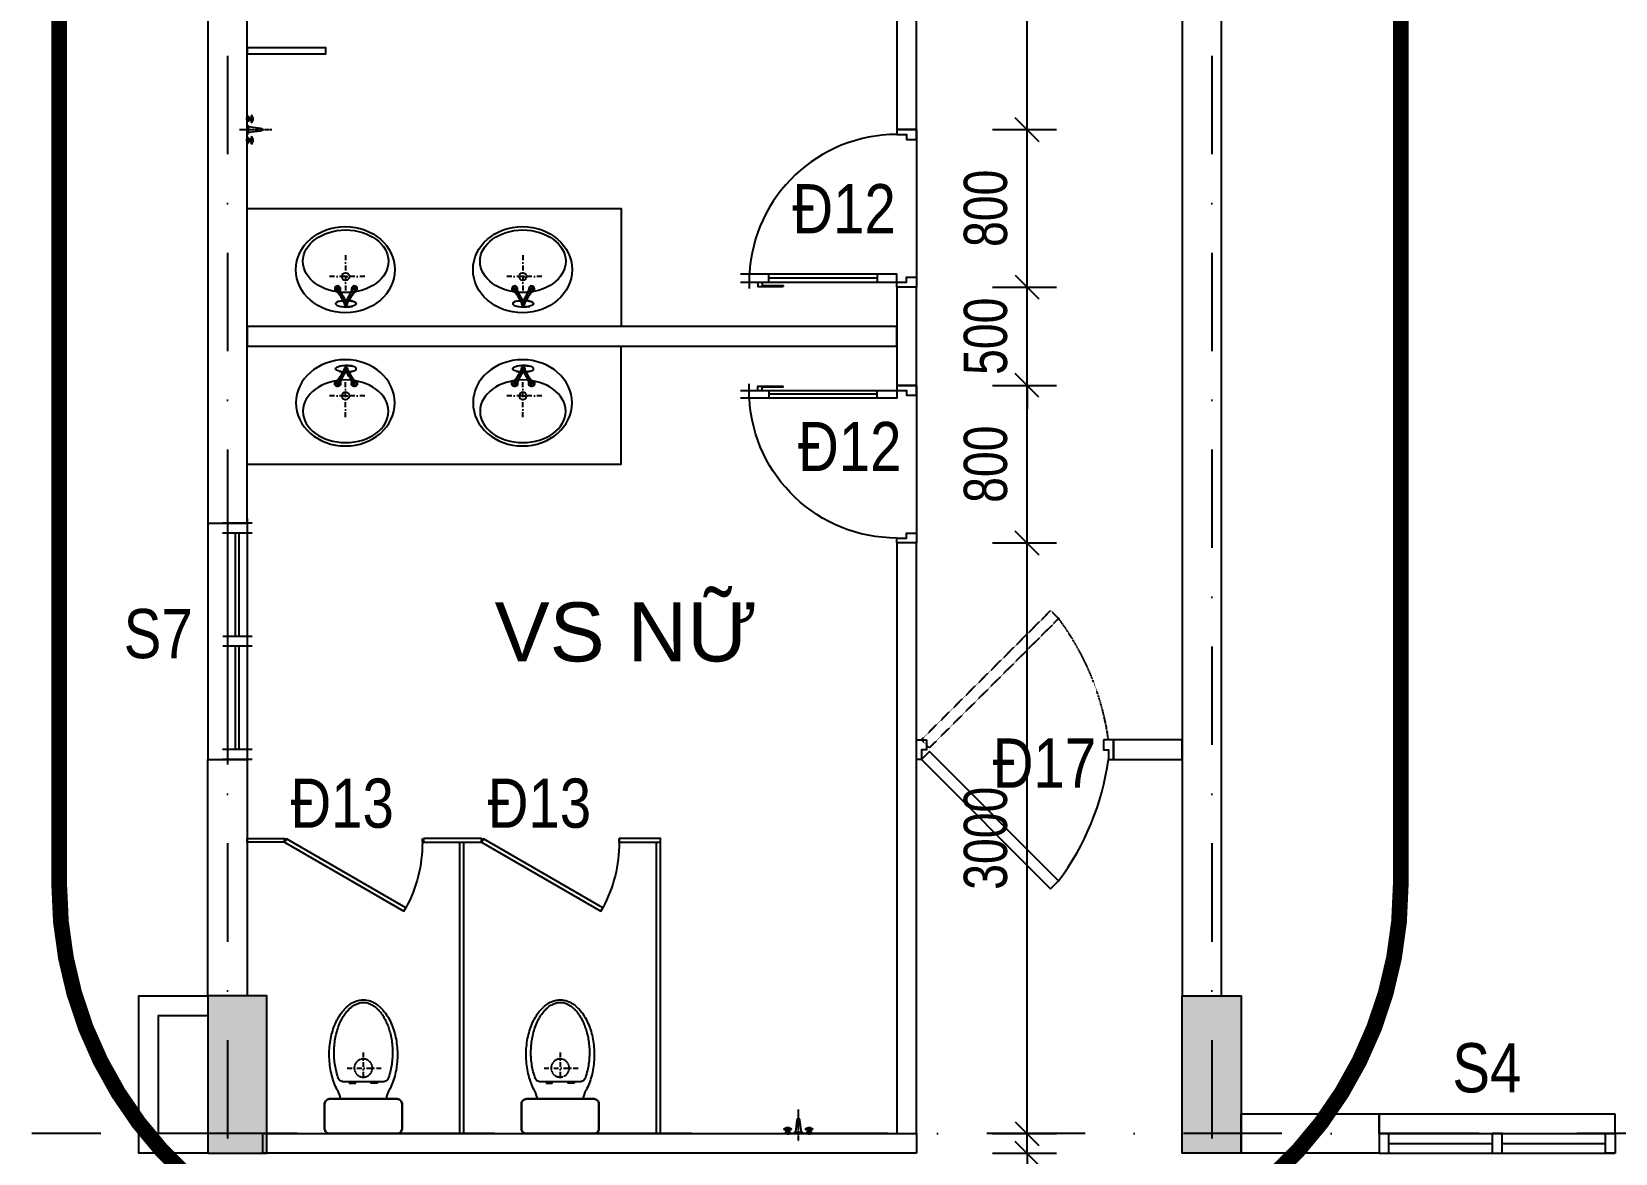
# Model space of a CAD drawing. Header units: millimetres. Extents: x -9574 to 115615, y -25569 to 161230.
# Drawn here: x -995 to 7050, y 11400 to 17098 of the extents above; entities that cross this region are included whole.
import ezdxf

# ---------------------------------------------------------------- set-up
doc = ezdxf.new("R2010")
doc.units = ezdxf.units.MM
for name, pattern in [('KHOANH CT TM-T2-VS1 2$0$HIDDEN', [9.525, 6.35, -3.175]), ('luoi  H3$0$DASHDOT2', [0.5, 0.25, -0.125, 0, -0.125]), ('WC TT$0$DASHDOT', [1, 0.5, -0.25, 0, -0.25]), ('WC TT$0$DASHDOT2', [0.5, 0.25, -0.125, 0, -0.125]), ('WC TT$0$HIDDEN', [0.375, 0.25, -0.125]), ('WC TT$0$HIDDEN2', [0.1875, 0.125, -0.0625])]:
    doc.linetypes.add(name, pattern=pattern)
for name, color, linetype in [('cot TT T1$0$COT1', 7, 'Continuous'), ('CUA3', 3, 'Continuous'), ('cuaTT T1$0$TEXTcuaT1', 2, 'Continuous'), ('dimTT T1$0$KICHTHUOC', 2, 'Continuous'), ('GAIN TT 1$0$TUONG6', 6, 'Continuous'), ('KHOANH CT TM-T2-VS1 2$0$REC', 40, 'KHOANH CT TM-T2-VS1 2$0$HIDDEN'), ('luoi  H3$0$truc 3', 8, 'Continuous'), ('text T1$0$textH3', 4, 'Continuous'), ('TT T1$0$03', 4, 'Continuous'), ('TT T1$0$CUA3', 3, 'Continuous'), ('TT T1$0$TUONG6', 6, 'Continuous'), ('WC TT$0$CUA', 7, 'Continuous'), ('WC TT$0$CUA3', 3, 'Continuous'), ('WC TT$0$DOOR', 30, 'Continuous'), ('WC TT$0$HATCH', 8, 'Continuous'), ('WC TT$0$HATCH5', 5, 'Continuous'), ('WC TT$0$s-cua so', 165, 'Continuous'), ('WC TT$0$s-dim-100', 146, 'Continuous'), ('WC TT$0$s-thiet bi', 43, 'Continuous'), ('WC TT$0$TBI241', 241, 'Continuous'), ('WC TT$0$TUONG6', 6, 'Continuous')]:
    doc.layers.add(name, color=color, linetype=linetype)
doc.styles.add('cuaTT T1$0$VNI-Helve-Condense', font='vhelvcn_0.ttf')
doc.styles.add('dimTT T1$1$VSIMPLEX.SHX', font='VSIMPLEX.SHX', dxfattribs={"width": 0.8})
doc.styles.add('text T1$0$VNI-HELVE', font='vhelven_0.ttf')
doc.dimstyles.new('dimTT T1$1$1-100', dxfattribs={"dimscale": 0, "dimtxt": 220, "dimasz": 120, "dimexe": 150, "dimexo": 300, "dimgap": 100, "dimtad": 1, "dimdec": 0, "dimzin": 0, "dimdsep": 46, "dimtxsty": 'dimTT T1$1$VSIMPLEX.SHX', "dimblk1": 'dimTT T1$1$_OBLIQUE', "dimblk2": 'dimTT T1$1$_OBLIQUE', "dimsah": 1, "dimcen": 0, "dimdle": 100, "dimclrd": 2, "dimclre": 2, "dimclrt": 4, "dimadec": 0, "dimazin": 0, "dimtfac": 1, "dimtdec": 0, "dimtix": 1, "dimtmove": 2, "dimatfit": 3, "dimfxl": 0, "dimtolj": 1, "dimtzin": 0, "dimlwd": -1, "dimlwe": -1, "dimarcsym": 0})

# ---------------------------------------------------------------- blocks, each defined once
blk = doc.blocks.new('luoi  H3')
at = {"layer": 'luoi  H3$0$truc 3', "linetype": 'luoi  H3$0$DASHDOT2', "ltscale": 2000}
for p, q in [((0, 23976.2), (0, -1379.3)), ((5000, 23976.2), (5000, -1379.3)), ((67362.8, 11500), (-994.8, 11500))]:
    blk.add_line(p, q, dxfattribs=at)
blk = doc.blocks.new('TT T1$0$CUA 1200')
at = {"layer": 'TT T1$0$CUA3'}
for p, q in [((230027.4, 244953.6), (228827.4, 244953.6)), ((230027.4, 244853.6), (230027.4, 244953.6)), ((230027.4, 244853.6), (228827.4, 244853.6)), ((229402.4, 244803.6), (228877.4, 244803.6)), ((229977.4, 244803.6), (229452.4, 244803.6)), ((230027.4, 244753.6), (228827.4, 244753.6))]:
    blk.add_line(p, q, dxfattribs=at)
blk.add_lwpolyline([(228827.4, 244853.6), (228827.4, 244953.6)], dxfattribs=at)
for points in [[(228827.4, 244753.6), (228877.4, 244753.6), (228877.4, 244853.6), (228827.4, 244853.6)], [(229452.4, 244753.6), (229402.4, 244753.6), (229402.4, 244853.6), (229452.4, 244853.6)], [(230027.4, 244753.6), (229977.4, 244753.6), (229977.4, 244853.6), (230027.4, 244853.6)]]:
    blk.add_lwpolyline(points, close=True, dxfattribs=at)
blk = doc.blocks.new('TT T1')
at = {"layer": 'TT T1$0$TUONG6'}
for points in [[(4850, 12199.8), (5050, 12199.8), (5050, 19899.8), (4850, 19899.8)], [(5150, 11600), (5850, 11600), (5850, 11400), (5150, 11400)]]:
    blk.add_lwpolyline(points, close=True, dxfattribs=at)
at = {"layer": 'TT T1$0$03', "xscale": -1}
blk.add_blockref('TT T1$0$CUA 1200', (235877.4, -233353.6), dxfattribs=at)
blk = doc.blocks.new('text T1')
at = {"layer": 'text T1$0$textH3', "style": 'text T1$0$VNI-HELVE'}
blk.add_text('VS NÖÕ', height=300, dxfattribs=at).set_placement((1356.9, 13898.8))
blk = doc.blocks.new('GAIN TT 1')
at = {"layer": 'GAIN TT 1$0$TUONG6'}
for points in [[(-100, 11400.4), (-450, 11400.4), (-450, 12200.4), (-100, 12200.4)], [(-100, 11500.4), (-350, 11500.4), (-350, 12100.4), (-100, 12100.4)]]:
    blk.add_lwpolyline(points, dxfattribs=at)
blk = doc.blocks.new('cot TT T1$0$COTRET')
at = {"layer": 'cot TT T1$0$COT1'}
for points in [[(60610, -8500), (60910, -8500), (60910, -7700), (60610, -7700)], [(65860, -8500), (65560, -8500), (65560, -7700), (65860, -7700)]]:
    blk.add_hatch(color=256, dxfattribs=at).paths.add_polyline_path(points)
for points in [[(60610, -8500), (60910, -8500), (60910, -7700), (60610, -7700)], [(65860, -8500), (65560, -8500), (65560, -7700), (65860, -7700)]]:
    blk.add_lwpolyline(points, close=True, dxfattribs=at)
at = {"layer": 'cot TT T1$0$COT1', "ltscale": 2}
blk.add_point((65860, -7700), dxfattribs=at)
blk = doc.blocks.new('cot TT T1')
at = {"layer": 'cot TT T1$0$COT1', "ltscale": 2, "extrusion": (0, 0, -1), "zscale": -1}
blk.add_blockref('cot TT T1$0$COTRET', (-65760, 19900), dxfattribs=at)
blk = doc.blocks.new('KHOANH CT TM-T2-VS1 2')
at = {"layer": 'KHOANH CT TM-T2-VS1 2$0$REC', "ltscale": 100, "const_width": 80}
blk.add_lwpolyline([(1145.2, 24383.6), (3959.8, 24383.6, -0.414214), (5959.8, 22383.6), (5959.8, 12760.5, -0.414214), (3959.8, 10760.5), (1145.2, 10760.5, -0.414214), (-854.8, 12760.5), (-854.8, 22383.6, -0.414214)], format="xyb", close=True, dxfattribs=at)
blk = doc.blocks.new('dimTT T1$1$_OBLIQUE')
at = {"color": 0, "linetype": 'ByBlock'}
blk.add_line((-0.5, -0.5), (0.5, 0.5), dxfattribs=at)
blk = doc.blocks.new('*D2342')
at = {"layer": 'DEFPOINTS', "color": 0}
for p in [(3586.1, 11500.4), (4061.6, 11500.4), (3586.1, 11400.4)]:
    blk.add_point(p, dxfattribs=at)
at = {"layer": 'dimTT T1$0$KICHTHUOC', "color": 2}
for p, q in [((4061.6, 11500.4), (4061.6, 11620.4)), ((3886.1, 11500.4), (4211.6, 11500.4)), ((4061.6, 11400.4), (4061.6, 11500.4)), ((3886.1, 11400.4), (4211.6, 11400.4)), ((4061.6, 11400.4), (4061.6, 11280.4))]:
    blk.add_line(p, q, dxfattribs=at)
at = {"layer": 'dimTT T1$0$KICHTHUOC', "color": 2, "xscale": 120, "yscale": 120, "zscale": 120}
for p, rotation in [((4061.6, 11500.4), 270), ((4061.6, 11400.4), 90)]:
    blk.add_blockref('dimTT T1$1$_OBLIQUE', p, dxfattribs=dict(at, rotation=rotation))
at = {"layer": 'dimTT T1$0$KICHTHUOC', "color": 4, "insert": (3841.6, 11119.3), "char_height": 220, "attachment_point": 5, "rotation": 90, "style": 'dimTT T1$1$VSIMPLEX.SHX'}
blk.add_mtext('\\A1;100', dxfattribs=at)
blk = doc.blocks.new('*D2343')
at = {"layer": 'DEFPOINTS', "color": 0}
for p in [(3586.1, 14500.9), (4061.6, 14500.9), (3586.1, 11500.4)]:
    blk.add_point(p, dxfattribs=at)
at = {"layer": 'dimTT T1$0$KICHTHUOC', "color": 2}
for p, q in [((4061.6, 11400.4), (4061.6, 14600.9)), ((3886.1, 14500.9), (4211.6, 14500.9)), ((3886.1, 11500.4), (4211.6, 11500.4))]:
    blk.add_line(p, q, dxfattribs=at)
at = {"layer": 'dimTT T1$0$KICHTHUOC', "color": 2, "xscale": 120, "yscale": 120, "zscale": 120}
for p, rotation in [((4061.6, 14500.9), 90), ((4061.6, 11500.4), 270)]:
    blk.add_blockref('dimTT T1$1$_OBLIQUE', p, dxfattribs=dict(at, rotation=rotation))
at = {"layer": 'dimTT T1$0$KICHTHUOC', "color": 4, "insert": (3851.6, 13000.6), "char_height": 220, "attachment_point": 5, "rotation": 90, "style": 'dimTT T1$1$VSIMPLEX.SHX'}
blk.add_mtext('\\A1;3000', dxfattribs=at)
blk = doc.blocks.new('*D2344')
at = {"layer": 'DEFPOINTS', "color": 0}
for p in [(3586.1, 15300.9), (4061.6, 15300.9), (3586.1, 14500.9)]:
    blk.add_point(p, dxfattribs=at)
at = {"layer": 'dimTT T1$0$KICHTHUOC', "color": 2}
for p, q in [((4061.6, 14400.9), (4061.6, 15400.9)), ((3886.1, 15300.9), (4211.6, 15300.9)), ((3886.1, 14500.9), (4211.6, 14500.9))]:
    blk.add_line(p, q, dxfattribs=at)
at = {"layer": 'dimTT T1$0$KICHTHUOC', "color": 2, "xscale": 120, "yscale": 120, "zscale": 120}
for p, rotation in [((4061.6, 15300.9), 90), ((4061.6, 14500.9), 270)]:
    blk.add_blockref('dimTT T1$1$_OBLIQUE', p, dxfattribs=dict(at, rotation=rotation))
at = {"layer": 'dimTT T1$0$KICHTHUOC', "color": 4, "insert": (3851.6, 14900.9), "char_height": 220, "attachment_point": 5, "rotation": 90, "style": 'dimTT T1$1$VSIMPLEX.SHX'}
blk.add_mtext('\\A1;800', dxfattribs=at)
blk = doc.blocks.new('*D2345')
at = {"layer": 'DEFPOINTS', "color": 0}
for p in [(3586.1, 15800.9), (4061.6, 15800.9), (3586.1, 15300.9)]:
    blk.add_point(p, dxfattribs=at)
at = {"layer": 'dimTT T1$0$KICHTHUOC', "color": 2}
for p, q in [((4061.6, 15800.9), (4061.6, 15920.9)), ((3886.1, 15800.9), (4211.6, 15800.9)), ((4061.6, 15300.9), (4061.6, 15800.9)), ((3886.1, 15300.9), (4211.6, 15300.9)), ((4061.6, 15300.9), (4061.6, 15180.9))]:
    blk.add_line(p, q, dxfattribs=at)
at = {"layer": 'dimTT T1$0$KICHTHUOC', "color": 2, "xscale": 120, "yscale": 120, "zscale": 120}
for p, rotation in [((4061.6, 15800.9), 270), ((4061.6, 15300.9), 90)]:
    blk.add_blockref('dimTT T1$1$_OBLIQUE', p, dxfattribs=dict(at, rotation=rotation))
at = {"layer": 'dimTT T1$0$KICHTHUOC', "color": 4, "insert": (3851.6, 15550.9), "char_height": 220, "attachment_point": 5, "rotation": 90, "style": 'dimTT T1$1$VSIMPLEX.SHX'}
blk.add_mtext('\\A1;500', dxfattribs=at)
blk = doc.blocks.new('*D2346')
at = {"layer": 'DEFPOINTS', "color": 0}
for p in [(3586.1, 16600.9), (4061.6, 16600.9), (3586.1, 15800.9)]:
    blk.add_point(p, dxfattribs=at)
at = {"layer": 'dimTT T1$0$KICHTHUOC', "color": 2}
for p, q in [((4061.6, 15700.9), (4061.6, 16700.9)), ((3886.1, 16600.9), (4211.6, 16600.9)), ((3886.1, 15800.9), (4211.6, 15800.9))]:
    blk.add_line(p, q, dxfattribs=at)
at = {"layer": 'dimTT T1$0$KICHTHUOC', "color": 2, "xscale": 120, "yscale": 120, "zscale": 120}
for p, rotation in [((4061.6, 16600.9), 90), ((4061.6, 15800.9), 270)]:
    blk.add_blockref('dimTT T1$1$_OBLIQUE', p, dxfattribs=dict(at, rotation=rotation))
at = {"layer": 'dimTT T1$0$KICHTHUOC', "color": 4, "insert": (3851.6, 16200.9), "char_height": 220, "attachment_point": 5, "rotation": 90, "style": 'dimTT T1$1$VSIMPLEX.SHX'}
blk.add_mtext('\\A1;800', dxfattribs=at)
blk = doc.blocks.new('*D2347')
at = {"layer": 'DEFPOINTS', "color": 0}
for p in [(3586.1, 20600.4), (4061.6, 20600.4), (3586.1, 16600.9)]:
    blk.add_point(p, dxfattribs=at)
at = {"layer": 'dimTT T1$0$KICHTHUOC', "color": 2}
for p, q in [((4061.6, 16500.9), (4061.6, 20700.4)), ((3886.1, 20600.4), (4211.6, 20600.4)), ((3886.1, 16600.9), (4211.6, 16600.9))]:
    blk.add_line(p, q, dxfattribs=at)
at = {"layer": 'dimTT T1$0$KICHTHUOC', "color": 2, "xscale": 120, "yscale": 120, "zscale": 120}
for p, rotation in [((4061.6, 20600.4), 90), ((4061.6, 16600.9), 270)]:
    blk.add_blockref('dimTT T1$1$_OBLIQUE', p, dxfattribs=dict(at, rotation=rotation))
at = {"layer": 'dimTT T1$0$KICHTHUOC', "color": 4, "insert": (3851.6, 18600.7), "char_height": 220, "attachment_point": 5, "rotation": 90, "style": 'dimTT T1$1$VSIMPLEX.SHX'}
blk.add_mtext('\\A1;4000', dxfattribs=at)
blk = doc.blocks.new('cuaTT T1')
at = {"layer": 'cuaTT T1$0$TEXTcuaT1', "style": 'cuaTT T1$0$VNI-Helve-Condense'}
for s, p in [('Ñ12', (2869.6, 16073.6)), ('Ñ12', (2898.4, 14865.7)), ('S7', (-527.2, 13915.4)), ('Ñ17', (3887.6, 13257.6)), ('Ñ13', (320, 13054)), ('Ñ13', (1322.1, 13054)), ('S4', (6222.2, 11709.6))]:
    blk.add_text(s, height=250, dxfattribs=at).set_placement(p)
blk = doc.blocks.new('WC TT$0$CS-1200')
for p, q in [((-25, 100), (1225, 100)), ((0, 125), (0, -25)), ((50, 125), (50, -25)), ((1150, 125), (1150, -25)), ((1200, 125), (1200, -25)), ((-25, 0), (1225, 0)), ((575, 60), (50, 60)), ((575, 40), (50, 40)), ((1150, 60), (625, 60)), ((1150, 40), (625, 40))]:
    blk.add_line(p, q)
for points in [[(575, 126.1), (575, -23.9)], [(625, 126.1), (625, -23.9)], [(625, 126.1), (625, -23.9)]]:
    blk.add_lwpolyline(points)
blk = doc.blocks.new('WC TT$0$cua 700')
at = {"layer": 'WC TT$0$s-cua so'}
for p, q in [((555030.9, -69321.6), (555010.9, -69321.6)), ((555030.9, -70021.6), (555010.9, -70021.6))]:
    blk.add_line(p, q, dxfattribs=at)
blk.add_lwpolyline([(555030.9, -69321.6), (555380.9, -69927.9), (555363.5, -69937.9), (555013.5, -69331.6)], close=True, dxfattribs=at)
blk.add_arc((555030.2, -69316.6), 705, 270.05352, 298.2174, dxfattribs=at)
blk = doc.blocks.new('WC TT$0$VES-012')
at = {"layer": 'WC TT$0$s-thiet bi'}
blk.add_line((-108.8, -269.8), (108.8, -269.8), dxfattribs=at)
at = {"layer": 'WC TT$0$s-thiet bi', "linetype": 'WC TT$0$DASHDOT', "ltscale": 50}
for p, q in [((0, -420), (0, -269.8)), ((-83, -339.2), (92.2, -339.2))]:
    blk.add_line(p, q, dxfattribs=at)
at = {"layer": 'WC TT$0$s-thiet bi'}
blk.add_lwpolyline([(-175, 0), (175, 0, -0.414214), (200, -25), (200, -154.1, -0.414214), (175, -179.1), (-175, -179.1, -0.414214), (-200, -154.1), (-200, -25, -0.414214)], format="xyb", close=True, dxfattribs=at)
at = {"layer": 'WC TT$0$s-thiet bi', "linetype": 'Continuous'}
blk.add_lwpolyline([(200, -25, 0.414214), (175, 0), (-175, 0, 0.414214), (-200, -25), (-200, -154.1, 0.414214), (-175, -179.1), (175, -179.1, 0.414214), (200, -154.1)], format="xyb", close=True, dxfattribs=at)
for points in [[(-72.5, -261.1), (-41, -261.1), (-41, -267.6), (-72.5, -267.6)], [(72.5, -261.1), (41, -261.1), (41, -267.6), (72.5, -267.6)]]:
    blk.add_lwpolyline(points, close=True, dxfattribs=at)
at = {"layer": 'WC TT$0$s-thiet bi', "linetype": 'WC TT$0$HIDDEN'}
blk.add_circle((0, -339.2), 46.9, dxfattribs=at)
at = {"layer": 'WC TT$0$s-thiet bi', "linetype": 'Continuous'}
for centre, start, end in [((-353.6, -126.4), 335.77902, 347.24966), ((353.6, -126.4), 192.75023, 204.22091)]:
    blk.add_arc(centre, 240.5, start, end, dxfattribs=at)
at = {"layer": 'WC TT$0$s-thiet bi'}
for centre, start, end in [((-108.8, -289.8), 90, 159.41443), ((108.8, -289.8), 20.58767, 90)]:
    blk.add_arc(centre, 20, start, end, dxfattribs=at)
for points, knots in [([(-134.2, -225.1), (-134.6, -225.7), (-134.9, -226.4), (-141, -238.1), (-146.2, -249.8), (-155.5, -274.5), (-159.6, -287.4), (-166.4, -314.1), (-169.2, -327.8), (-173.5, -355.9), (-174.9, -370.2), (-176.4, -399), (-176.5, -413.5), (-175.2, -442.3), (-173.9, -456.6), (-169.8, -484.8), (-167.2, -498.6), (-160.5, -525.4), (-156.5, -538.4), (-147.5, -563.3), (-142.3, -575.1), (-131, -597.4), (-124.9, -607.8), (-111.8, -627), (-104.8, -635.8), (-90.2, -651.5), (-82.7, -658.4), (-67.1, -670.4), (-59.1, -675.3), (-43, -683.4), (-34.8, -686.4), (-18.5, -690.5), (-10.3, -691.6), (6.2, -691.9), (14.4, -691.1), (30.8, -687.6), (38.9, -684.9), (55.1, -677.6), (63.1, -672.9), (78.8, -661.7), (86.5, -655.1), (101.2, -640), (108.3, -631.5), (121.7, -612.9), (128, -602.7), (139.6, -580.9), (144.9, -569.3), (154.4, -544.8), (158.6, -532), (165.7, -505.4), (168.6, -491.7), (173, -463.8), (174.6, -449.5), (176.3, -420.7), (176.5, -406.2), (175.5, -377.4), (174.2, -363.1), (170.4, -334.8), (167.9, -320.9), (161.4, -294), (157.6, -280.9), (148.7, -255.9), (143.6, -243.9), (136.8, -230.1), (135.5, -227.6), (134.2, -225.1)], [0.885217, 0.885217, 0.885217, 0.885217, 0.89404, 0.89404, 1.043047, 1.043047, 1.192053, 1.192053, 1.34106, 1.34106, 1.490067, 1.490067, 1.639073, 1.639073, 1.78808, 1.78808, 1.937087, 1.937087, 2.086093, 2.086093, 2.2351, 2.2351, 2.384107, 2.384107, 2.533113, 2.533113, 2.68212, 2.68212, 2.831127, 2.831127, 2.980133, 2.980133, 3.12914, 3.12914, 3.278147, 3.278147, 3.427153, 3.427153, 3.57616, 3.57616, 3.725166, 3.725166, 3.874173, 3.874173, 4.02318, 4.02318, 4.172186, 4.172186, 4.321193, 4.321193, 4.4702, 4.4702, 4.619206, 4.619206, 4.768213, 4.768213, 4.91722, 4.91722, 5.066226, 5.066226, 5.215233, 5.215233, 5.36424, 5.36424, 5.397971, 5.397971, 5.397971, 5.397971]), ([(-127.6, -282.7), (-128.3, -284.8), (-129.1, -286.9), (-132.4, -296.3), (-134.8, -303.8), (-139.9, -322), (-142.4, -332.9), (-146.5, -355.1), (-148.1, -366.5), (-150.4, -389.4), (-151, -401.1), (-151.4, -424.3), (-151.1, -436), (-149.6, -459.1), (-148.3, -470.6), (-144.9, -493.2), (-142.8, -504.3), (-137.2, -527.5), (-133.6, -539.7), (-125.3, -562.7), (-120.7, -573.7), (-110.6, -594.2), (-105.1, -603.8), (-94.5, -619.7), (-89.5, -626.3), (-79.3, -638.3), (-74.1, -643.7), (-65.2, -651.7), (-61.7, -654.6), (-54.6, -659.8), (-51.1, -662.2), (-42.4, -667.3), (-37.4, -669.8), (-27.4, -673.8), (-22.5, -675.3), (-12.7, -677.4), (-7.8, -678.1), (1.9, -678.4), (6.7, -678.2), (16.5, -676.8), (21.4, -675.6), (31.3, -672.4), (36.3, -670.4), (46.4, -665.2), (51.4, -662.1), (61.6, -654.7), (66.7, -650.5), (75.8, -641.9), (79.9, -637.6), (87.8, -628.3), (91.8, -623.3), (99.3, -612.6), (103, -606.9), (110.5, -594.1), (114.3, -586.9), (121.4, -571.9), (124.7, -564), (130.8, -547.6), (133.6, -539.1), (139.1, -519.9), (141.7, -509.1), (146, -486.9), (147.7, -475.5), (150.1, -452.6), (150.9, -440.9), (151.4, -417.6), (151.2, -405.9), (149.8, -382.7), (148.7, -371.1), (145.4, -348.5), (143.3, -337.3), (137.8, -313.9), (134.3, -301.7), (129.4, -287.6), (128.5, -285.2), (127.6, -282.7)], [1.044313, 1.044313, 1.044313, 1.044313, 1.071301, 1.071301, 1.164343, 1.164343, 1.291504, 1.291504, 1.418664, 1.418664, 1.545825, 1.545825, 1.672986, 1.672986, 1.800146, 1.800146, 1.927307, 1.927307, 2.075117, 2.075117, 2.222926, 2.222926, 2.370735, 2.370735, 2.492154, 2.492154, 2.613572, 2.613572, 2.693712, 2.693712, 2.773852, 2.773852, 2.88862, 2.88862, 3.003387, 3.003387, 3.118154, 3.118154, 3.232921, 3.232921, 3.347688, 3.347688, 3.462455, 3.462455, 3.577223, 3.577223, 3.69199, 3.69199, 3.786516, 3.786516, 3.881042, 3.881042, 3.975568, 3.975568, 4.081875, 4.081875, 4.188182, 4.188182, 4.294489, 4.294489, 4.421992, 4.421992, 4.549496, 4.549496, 4.676999, 4.676999, 4.804503, 4.804503, 4.932007, 4.932007, 5.05951, 5.05951, 5.207533, 5.207533, 5.238878, 5.238878, 5.238878, 5.238878])]:
    blk.add_open_spline(points, degree=3, knots=knots, dxfattribs=at)
blk = doc.blocks.new('WC TT$0$Voitam-01-MB')
for p, q in [((-33.8, 0), (-75, 0)), ((75, 0), (33.8, 0)), ((-41.1, -3.8), (-67.6, -3.8)), ((-60, -20.6), (-63.8, -20.6)), ((-60, -24.4), (-63.8, -24.4)), ((-61.6, -11.2), (-47.3, -11.2)), ((-48.8, -20.6), (-45, -20.6)), ((-48.8, -24.4), (-45, -24.4)), ((-15, -7.5), (-7.5, -67.5)), ((15, -7.5), (-15, -7.5)), ((7.5, -67.5), (15, -7.5)), ((67.6, -3.8), (41.1, -3.8)), ((48.8, -20.6), (45, -20.6)), ((48.8, -24.4), (45, -24.4)), ((47.2, -11.2), (61.5, -11.2)), ((60, -20.6), (63.8, -20.6)), ((60, -24.4), (63.8, -24.4))]:
    blk.add_line(p, q)
at = {"linetype": 'WC TT$0$DASHDOT2', "ltscale": 0.1}
for p, q in [((-54.4, 0), (-54.4, 6.8)), ((0, 38.7), (0, -124.7)), ((54.4, 0), (54.4, 6.8))]:
    blk.add_line(p, q, dxfattribs=at)
blk.add_lwpolyline([(22.5, 0), (-22.5, 0)])
for points in [[(-48.8, -15), (-48.8, -30), (-60, -30), (-60, -15)], [(60, -15), (60, -30), (48.8, -30), (48.8, -15)]]:
    blk.add_lwpolyline(points, close=True)
for centre in [(-67.5, -22.5), (-54.4, -22.5), (-41.2, -22.5), (41.2, -22.5), (54.4, -22.5), (67.5, -22.5)]:
    blk.add_circle(centre, 4.19)
for centre, radius, start, end in [((-80.6, -20.6), 21.4, 15.25512, 74.74488), ((-28.1, -20.6), 21.4, 105.2551, 164.7449), ((-11.9, 3.1), 11, 196.1502, 253.8498), ((0, -67.5), 7.5, 180, 0), ((11.9, 3.1), 11, 286.1502, 343.8498), ((28.1, -20.6), 21.4, 15.25512, 74.74488), ((80.6, -20.6), 21.4, 105.2551, 164.7449)]:
    blk.add_arc(centre, radius, start, end)
blk = doc.blocks.new('WC TT$0$VES-001')
at = {"layer": 'WC TT$0$s-thiet bi', "linetype": 'Continuous'}
for p, q in [((-4.6, -49.8), (-51.3, -113.1)), ((-3.1, -50.7), (-34.5, -122.8)), ((1.2, -50.7), (32.6, -122.8)), ((2.7, -49.8), (49.4, -113.1))]:
    blk.add_line(p, q, dxfattribs=at)
at = {"layer": 'WC TT$0$s-thiet bi'}
for p, q in [((-44.5, -110.6), (-7.3, -46.3)), ((0.4, -52.8), (-35.8, -115.6)), ((-0.9, -36.4), (-24.4, -77.2)), ((-24.4, -77.2), (-15.4, -81.7)), ((-15.4, -81.7), (3.8, -38.9)), ((13.6, -81.7), (-5.7, -38.9)), ((-1.8, -53.8), (-2.9, -53.8)), ((-2.3, -52.8), (33.9, -115.6)), ((-0.9, -36.4), (22.5, -77.2)), ((-0.1, -53.8), (1, -53.8)), ((42.6, -110.6), (5.4, -46.3)), ((22.5, -77.2), (13.6, -81.7))]:
    blk.add_line(p, q, dxfattribs=at)
at = {"layer": 'WC TT$0$s-thiet bi', "linetype": 'WC TT$0$DASHDOT2', "ltscale": 100}
for p, q in [((0.9, -284.9), (0.9, -99.5)), ((-94.7, -178.8), (89.4, -178.8))]:
    blk.add_line(p, q, dxfattribs=at)
at = {"layer": 'WC TT$0$s-thiet bi'}
blk.add_circle((0.9, -178.7), 18.6, dxfattribs=at)
for centre, radius, start, end in [((-1.7, -43.8), 7.5, 269.2246, 216.2304), ((-0.2, -43.8), 7.5, 323.7696, 270.7754), ((-40.2, -113.1), 5, 150, 330), ((38.3, -113.1), 5, 210, 30)]:
    blk.add_arc(centre, radius, start, end, dxfattribs=at)
at = {"layer": 'WC TT$0$s-thiet bi', "linetype": 'Continuous'}
for centre, radius, start, end in [((-42.9, -117.9), 14.4, 95.73048, 24.33947), ((-42.9, -117.9), 9.71, 150.03497, 330.03497), ((41, -117.9), 14.4, 155.66053, 84.26952), ((41, -117.9), 9.71, 209.96503, 29.96503)]:
    blk.add_arc(centre, radius, start, end, dxfattribs=at)
at = {"layer": 'WC TT$0$s-thiet bi'}
for centre, major_axis, ratio in [((2.1, -213.4), (-246.5, 0), 0.870968), ((0.5, -255.2), (-213.1, 0), 0.730535)]:
    blk.add_ellipse(centre, major_axis=major_axis, ratio=ratio, dxfattribs=at)
at = {"layer": 'WC TT$0$s-thiet bi', "linetype": 'Continuous', "extrusion": (0, 0, -1)}
for start_param, end_param in [(5.004405, 8.484676), (5.004405, 8.484676), (4.652194, 4.791119), (10.36488, 10.773522)]:
    blk.add_ellipse((0.6, -43.7), major_axis=(-53.4, 0), ratio=0.303272, start_param=start_param, end_param=end_param, dxfattribs=at)
at = {"layer": 'WC TT$0$s-thiet bi', "linetype": 'Continuous'}
for start_param, end_param in [(5.004405, 8.484676), (5.004405, 8.484676), (10.36488, 10.773522), (4.652194, 4.791119)]:
    blk.add_ellipse((-2.4, -43.7), major_axis=(53.4, 0), ratio=0.303272, start_param=start_param, end_param=end_param, dxfattribs=at)
blk = doc.blocks.new('WC TT$0$CUA 800')
at = {"layer": 'WC TT$0$DOOR'}
for points in [[(-21395, 26448), (-21395, 26348), (-21445, 26348), (-21445, 26248), (-21495, 26248), (-21495, 26448)], [(-19595, 26448), (-19595, 26348), (-19545, 26348), (-19545, 26248), (-19495, 26248), (-19495, 26448)], [(-21445, 26248), (-20132, 24934), (-20051, 25015), (-21364, 26328)]]:
    blk.add_lwpolyline(points, close=True, dxfattribs=at)
at = {"layer": 'WC TT$0$DOOR', "color": 1}
blk.add_arc((-22198, 26617), 2679, 323.2801, 352.076, dxfattribs=at)
at = {"layer": 'WC TT$0$HATCH', "linetype": 'WC TT$0$HIDDEN2'}
blk.add_lwpolyline([(-21445, 26448), (-20132, 27761), (-20051, 27680), (-21364, 26367)], close=True, dxfattribs=at)
blk.add_arc((-22198, 26078), 2679, 7.924, 36.7199, dxfattribs=at)
blk = doc.blocks.new('WC TT$0$CD-800')
for p, q in [((25, 850), (-8.2, 850)), ((45, 200), (45, 750))]:
    blk.add_line(p, q)
for points in [[(25, 893.3), (25, 850)], [(65, 850), (65, 893.3)], [(25, 806.4), (3.4, 806.4), (3.4, 676.6)], [(25, 750), (65, 750), (65, 850), (25, 850), (25, 750)], [(25, 784.7), (7.7, 784.7), (7.7, 676.6), (3.4, 676.6)], [(25, 763.1), (25, 186.5)], [(65, 200), (65, 776.6)], [(65, 200), (25, 200), (25, 100), (65, 100), (65, 200)]]:
    blk.add_lwpolyline(points)
for points in [[(0, 0), (0, 100), (25, 100), (25, 50), (50, 50), (50, 0)], [(800, 0), (800, 100), (775, 100), (775, 50), (750, 50), (750, 0)]]:
    blk.add_lwpolyline(points, close=True)
at = {"layer": 'WC TT$0$HATCH'}
blk.add_arc((25, 100), 750, 0, 86.94277, dxfattribs=at)
blk = doc.blocks.new('WC TT')
at = {"layer": 'WC TT$0$CUA'}
for p, q in [((3500, 16600.9), (3500, 15800.9)), ((3500, 15300.9), (3500, 14500.9))]:
    blk.add_line(p, q, dxfattribs=at)
at = {"layer": 'WC TT$0$CUA3'}
for p, q in [((-100, 16400.7), (-100, 15200.7)), ((-100, 14600.7), (-100, 13400.7))]:
    blk.add_line(p, q, dxfattribs=at)
at = {"layer": 'WC TT$0$HATCH5', "ltscale": 2}
for p, q in [((1180, 11500.1), (1180, 12980.1)), ((1200, 11500.1), (1200, 12980.1)), ((2180, 11500.1), (2180, 12980.1)), ((2200, 11500.1), (2200, 12980.1))]:
    blk.add_line(p, q, dxfattribs=at)
for points in [[(100, 16200.7), (2000, 16200.7), (2000, 15600.9)], [(100, 14901.1), (2000, 14901.1), (2000, 15500.9)]]:
    blk.add_lwpolyline(points, dxfattribs=at)
for points in [[(100, 12980.1), (100, 13000.1), (290, 13000.1), (290, 12980.1)], [(995, 13000.1), (995, 12980.1), (1290, 12980.1), (1290, 13000.1)], [(1990, 13000.1), (1990, 12980.1), (2200, 12980.1), (2200, 13000.1)]]:
    blk.add_lwpolyline(points, close=True, dxfattribs=at)
at = {"layer": 'WC TT$0$s-dim-100'}
blk.add_lwpolyline([(100, 17015.4), (100, 16985.4), (500, 16985.4), (500, 17015.4)], close=True, dxfattribs=at)
at = {"layer": 'WC TT$0$TUONG6'}
for points in [[(3400, 16600.9), (3500, 16600.9), (3500, 20900.4), (3400, 20900.4)], [(4850, 12200), (5050, 12200), (5050, 19900), (4850, 19900)], [(100, 14600.7), (100, 17500.7), (-100, 17500.7), (-100, 14600.7)], [(3400, 15300.9), (3500, 15300.9), (3500, 15800.9), (3400, 15800.9)], [(3400, 15500.9), (3400, 15600.9), (100, 15600.9), (100, 15500.9)], [(3400, 11500.2), (3500, 11500.2), (3500, 14500.9), (3400, 14500.9)], [(4850, 13400), (4850, 13500.2), (4500, 13500.2), (4500, 13400)], [(100, 13400.7), (100, 12200.4), (-100, 12200.4), (-100, 13400.7)], [(3500, 11400.4), (180, 11400), (180, 11500), (3500, 11500.4)]]:
    blk.add_lwpolyline(points, close=True, dxfattribs=at)
at = {"xscale": 0.5, "yscale": 0.5, "zscale": 0.5}
blk.add_blockref('WC TT$0$CUA 800', (14247.5, 276.6), dxfattribs=at)
at = {"layer": 'WC TT$0$CUA', "rotation": 90}
blk.add_blockref('WC TT$0$CD-800', (3500, 15800.9), dxfattribs=at)
at = {"layer": 'WC TT$0$CUA', "xscale": -1, "rotation": 90}
blk.add_blockref('WC TT$0$CD-800', (3500, 15300.9), dxfattribs=at)
at = {"layer": 'WC TT$0$CUA3', "rotation": 270}
blk.add_blockref('WC TT$0$CS-1200', (0, 14600.7), dxfattribs=at)
at = {"layer": 'WC TT$0$HATCH5', "xscale": -1, "rotation": 90}
for p in [(-69031.6, 568011), (-68031.6, 568011)]:
    blk.add_blockref('WC TT$0$cua 700', p, dxfattribs=at)
at = {"layer": 'WC TT$0$s-thiet bi', "rotation": 180}
for name, p, xscale, yscale, zscale in [('WC TT$0$VES-001', (600.9, 15671.4), 1.020472440868616, 1.020472440635785, 1.020472440944882), ('WC TT$0$VES-001', (1500.9, 15671.4), 1.020472440868616, 1.020472440635785, 1.020472440944882), ('WC TT$0$VES-012', (690, 11500.1), -0.982204724336043, 0.982204724336043, 0.09822047244094491), ('WC TT$0$VES-012', (1690, 11500.1), -0.982204724336043, 0.982204724336043, 0.09822047244094491)]:
    blk.add_blockref(name, p, dxfattribs=dict(at, xscale=xscale, yscale=yscale, zscale=zscale))
at = {"layer": 'WC TT$0$s-thiet bi', "xscale": -1.020472440868616, "yscale": 1.020472440635785, "zscale": 1.020472440944882}
for p in [(600.9, 15430.3), (1500.9, 15430.3)]:
    blk.add_blockref('WC TT$0$VES-001', p, dxfattribs=at)
at = {"layer": 'WC TT$0$TBI241', "ltscale": 2, "xscale": -1, "rotation": 90}
blk.add_blockref('WC TT$0$Voitam-01-MB', (100, 16600.7), dxfattribs=at)
at = {"layer": 'WC TT$0$TBI241', "ltscale": 2, "rotation": 180}
blk.add_blockref('WC TT$0$Voitam-01-MB', (2900.3, 11500.4), dxfattribs=at)
blk = doc.blocks.new('dimTT T1')
at = {"layer": 'dimTT T1$0$KICHTHUOC'}
for base, p1, p2, picture, middle in [((4061.6175, 20600.4406), (3586.1168, 16600.871), (3586.1168, 20600.4406), '*D2347', (3851.6175, 18600.6558)), ((4061.6, 16600.9), (3586.1, 15800.9), (3586.1, 16600.9), '*D2346', (3851.6, 16200.9)), ((4061.6, 15800.9), (3586.1, 15300.9), (3586.1, 15800.9), '*D2345', (3851.6, 15550.9)), ((4061.6, 15300.9), (3586.1, 14500.9), (3586.1, 15300.9), '*D2344', (3851.6, 14900.9)), ((4061.6175, 14500.871), (3586.1168, 11500.3853), (3586.1168, 14500.871), '*D2343', (3851.6175, 13000.6281))]:
    dim = blk.add_linear_dim(base=base, p1=p1, p2=p2, angle=270, dimstyle='dimTT T1$1$1-100', override={"dimscale": 1}, dxfattribs=at)
    dim.commit()
    dim.dimension.update_dxf_attribs({"geometry": picture, "text_midpoint": middle})
dim = blk.add_linear_dim(base=(4061.6, 11500.4), p1=(3586.1, 11400.4), p2=(3586.1, 11500.4), angle=90, dimstyle='dimTT T1$1$1-100', override={"dimscale": 1}, dxfattribs=at)
dim.commit()
dim.dimension.update_dxf_attribs({"geometry": '*D2342', "text_midpoint": (3841.6, 11119.3), "dimtype": 161})

msp = doc.modelspace()

# ---------------------------------------------------------------- block references
for name in ['TT T1', 'cot TT T1', 'luoi  H3', 'KHOANH CT TM-T2-VS1 2', 'dimTT T1', 'GAIN TT 1', 'cuaTT T1', 'WC TT']:
    msp.add_blockref(name, (0, 0))
at = {"layer": 'CUA3'}
msp.add_blockref('text T1', (0, 0), dxfattribs=at)

doc.saveas('drawing.dxf')
